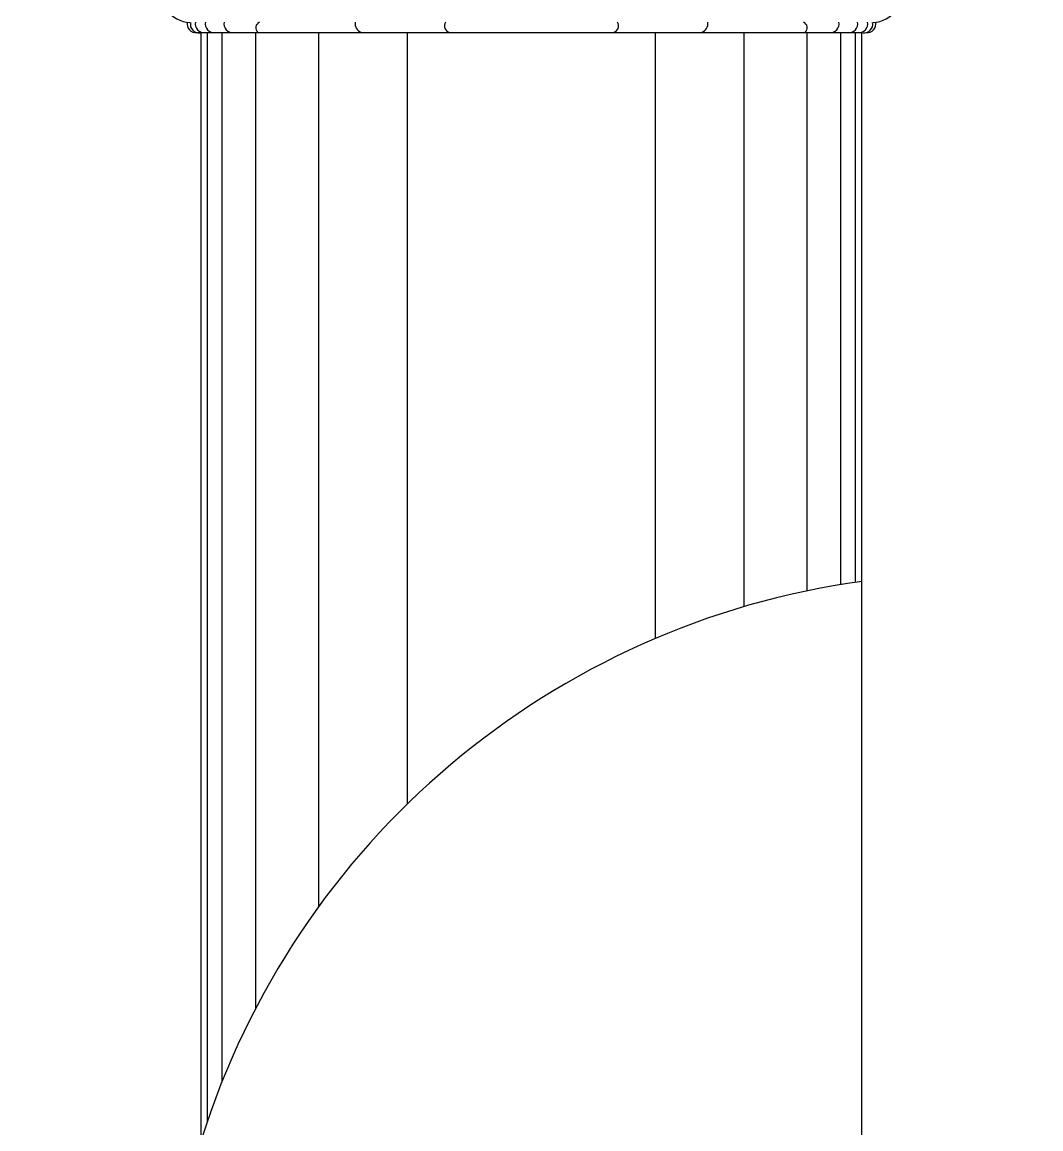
# Model space of a CAD drawing. Extents: x 15151 to 53333, y -36484 to -6005.
# Drawn here: x 34923.2 to 35293.2, y -7850.2 to -7448.5 of the extents above; entities that cross this region are included whole.
import ezdxf

# ---------------------------------------------------------------- set-up
doc = ezdxf.new("R2010")
doc.units = 0
doc.header["$MEASUREMENT"] = 0
doc.layers.add('3', color=3, linetype='CONTINUOUS')
doc.layers.add('4', color=4, linetype='CONTINUOUS')

# ---------------------------------------------------------------- blocks, each defined once
blk = doc.blocks.new('A$C5F35165B')
at = {"layer": '3'}
for p, q in [((153.5, 2700), (395, 2700)), ((157.29, 2304.68), (157.29, 2700)), ((162.65, 2319.13), (162.65, 2700)), ((174.88, 2345.74), (174.88, 2700)), ((197.81, 2382.73), (197.81, 2700)), ((229.92, 2419.86), (229.92, 2700)), ((320.08, 2479.99), (320.08, 2700)), ((352.19, 2491.5), (352.19, 2700)), ((352.19, 2491.5), (352.19, 2700)), ((375.12, 2497.25), (375.12, 2700)), ((375.12, 2497.25), (375.12, 2700)), ((387.35, 2499.53), (387.35, 2700)), ((387.35, 2499.53), (387.35, 2700)), ((392.71, 2500.36), (392.71, 2700)), ((392.71, 2500.36), (392.71, 2700))]:
    blk.add_line(p, q, dxfattribs=at)
for centre, radius, start, end in [((151.58, 2715.12), 11.55, 218.5154, 266.4521), ((398.42, 2715.12), 11.55, 273.5479, 321.4846), ((153.03, 2703.05), 3.14, 168.0152, 278.5723), ((154.23, 2702.91), 3.14, 168.0152, 278.5723), ((156.03, 2703.05), 3.14, 168.0152, 278.5723), ((159.67, 2703.05), 3.14, 168.0152, 278.5723), ((166.45, 2703.05), 3.14, 168.0152, 278.5723), ((177.09, 2701.61), 2.25, 111.8056, 227.8262), ((214.07, 2703.05), 3.14, 168.0152, 256.3652), ((245.74, 2702.33), 2.36, 144.413, 260.0326), ((304.26, 2702.33), 2.36, 279.9674, 35.587), ((335.93, 2703.05), 3.14, 283.6348, 11.9848), ((372.91, 2701.61), 2.25, 312.1738, 68.1944), ((383.55, 2703.05), 3.14, 261.4277, 11.9848), ((390.33, 2703.05), 3.14, 261.4277, 11.9848), ((393.97, 2703.05), 3.14, 261.4277, 11.9848), ((395.77, 2702.91), 3.14, 261.4277, 11.9848), ((396.97, 2703.05), 3.14, 261.4277, 11.9848), ((434.97, 2210.07), 293.36, 97.8318, 162.5263)]:
    blk.add_arc(centre, radius, start, end, dxfattribs=at)
at = {"layer": '4', "color": 4}
for points in [[(110, 900, -1), (110, 940, -0.414214), (120, 950, 0.313604), (145, 990, -1), (145, 1010, -0.414214), (155, 1020), (155, 2700)], [(440, 900, 1), (440, 940, 0.414214), (430, 950, -0.313604), (405, 990, 1), (405, 1010, 0.414214), (395, 1020), (395, 2700)]]:
    blk.add_lwpolyline(points, format="xyb", dxfattribs=at)

msp = doc.modelspace()

# ---------------------------------------------------------------- block references
at = {"layer": '3'}
msp.add_blockref('A$C5F35165B', (34833.22, -10152.17), dxfattribs=at)

doc.saveas('drawing.dxf')
